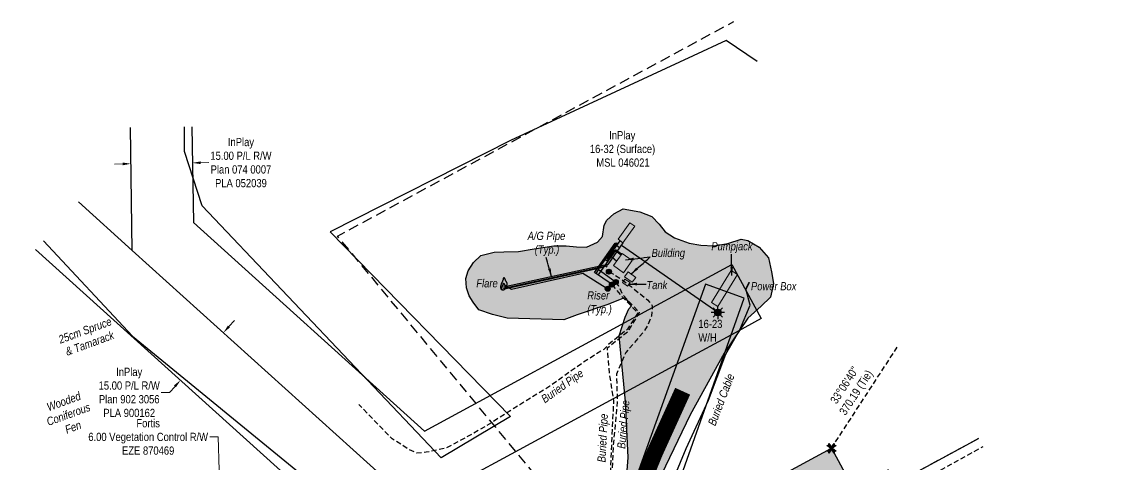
# Model space of a CAD drawing. Extents: x 618784 to 626680, y 5923025 to 5928252.
# Drawn here: x 621003 to 622315, y 5924116 to 5924655 of the extents above; entities that cross this region are included whole.
import ezdxf

# ---------------------------------------------------------------- set-up
doc = ezdxf.new("R2010")
doc.units = 0
doc.header["$LTSCALE"] = 5
doc.header["$PDSIZE"] = 0.5
for name, pattern in [('foc-ACCESSROAD', [3.75, 2.5, -1.25]), ('foc-TIELINE', [1.875, 1.25, -0.625]), ('UG_PIPE', [1.875, 1.25, -0.625])]:
    doc.linetypes.add(name, pattern=pattern)
doc.layers.get('Defpoints').update_dxf_attribs({"color": 9})
for name, color, linetype in [('AS-CABLE', 224, 'foc-CABLE'), ('AS-PIPE-AG', 44, 'Continuous'), ('AS-PIPE-UG', 44, 'UG_PIPE'), ('AS-PIPE-UG-T', 44, 'Continuous'), ('AS-ROADS', 254, 'Continuous'), ('AS-SYMBOL', 7, 'Continuous'), ('C-RW', 13, 'Continuous'), ('C-WS', 13, 'foc-ACCESSROAD'), ('C-WS-S', 13, 'Continuous'), ('L-BD', 7, 'Continuous'), ('L-MON', 1, 'Continuous'), ('L-TIE', 7, 'foc-TIELINE'), ('P-PROPOSED', 10, 'Continuous'), ('P-PROPOSED-H', 21, 'Continuous'), ('T-BUSH-T', 110, 'Continuous'), ('WETLAND', 143, 'Continuous'), ('WETLAND-T', 146, 'Continuous')]:
    doc.layers.add(name, color=color, linetype=linetype)
for name, color, linetype, lineweight in [('AS-GENERAL', 48, 'Continuous', 18), ('C-RW-T', 13, 'Continuous', 9), ('C-WS-T', 13, 'Continuous', 9), ('F-EZE-T', 190, 'Continuous', 9), ('T-TEXT', 48, 'Continuous', 18)]:
    doc.layers.add(name, color=color, linetype=linetype, lineweight=lineweight)
doc.styles.add('80CG', font='ARIALN.TTF', dxfattribs={"height": 10})
doc.styles.add('80L', font='ARIALN.TTF', dxfattribs={"height": 10})
doc.styles.add('80LS', font='ARIALNI.TTF', dxfattribs={"height": 10})
doc.styles.add('foc-LtypeFont', font='ARIALN.TTF', dxfattribs={"height": 7.35})
doc.linetypes.add('foc-CABLE', pattern='A,2,-1,["C",foc-LtypeFont,S=0.2,R=0,X=-0.625,Y=-0.75],-1.24,8', length=12.24)
doc.dimstyles.new('Compass 5 000', dxfattribs={"dimscale": 5, "dimtxt": 9, "dimasz": 2, "dimexe": 0.2, "dimexo": 0.0625, "dimgap": 0.5, "dimtad": 0, "dimtih": 1, "dimtoh": 1, "dimzin": 0, "dimdsep": 46, "dimtxsty": '80CG', "dimcen": 0.1, "dimse1": 1, "dimse2": 1, "dimclrd": 256, "dimclrt": 256, "dimaunit": 1, "dimadec": 4, "dimazin": 0, "dimtfac": 0.06, "dimtofl": 0, "dimtmove": 0, "dimatfit": 1, "dimfxl": 0.2, "dimtolj": 1, "dimtzin": 0, "dimlwd": -1, "dimarcsym": 0})

# ---------------------------------------------------------------- blocks, each defined once
blk = doc.blocks.new('RISER')
h = blk.add_hatch(color=255)
h.dxf.hatch_style = 1
edge = h.paths.add_edge_path()
edge.add_arc((0, 0), 0.7, 0, 360)
blk.add_hatch(color=48).paths.add_polyline_path([(0.58, -0.15), (-0.58, -0.15, 0.774597)])
at = {"color": 48}
blk.add_line((-0.58, -0.15), (0.58, -0.15), dxfattribs=at)
blk.add_circle((0, 0), 0.6, dxfattribs=at)
blk = doc.blocks.new('GAS')
h = blk.add_hatch(color=255)
h.dxf.hatch_style = 1
edge = h.paths.add_edge_path()
edge.add_arc((0, 0), 0.9, 0, 360)
for p, q in [((-0.81, 0), (-1.62, 0)), ((-0.57, 0.57), (-1.14, 1.14)), ((0, 0.81), (0, 1.62)), ((0.57, 0.57), (1.14, 1.14)), ((1.62, 0), (0.81, 0)), ((-0.57, -0.57), (-1.14, -1.14)), ((0, -0.81), (0, -1.62)), ((1.14, -1.14), (0.57, -0.57))]:
    blk.add_line(p, q)
blk.add_circle((0, 0), 0.8)
blk = doc.blocks.new('*D520')
at = {"layer": 'C-RW-T', "transparency": 16777216}
for p, q in [((621125.8, 5924481.4), (621115.8, 5924481.3)), ((621220.7, 5924482.9), (621230.7, 5924483))]:
    blk.add_line(p, q, dxfattribs=at)
for points in [[(621125.8, 5924483.1), (621125.8, 5924479.8), (621135.8, 5924481.6)], [(621220.7, 5924484.5), (621220.8, 5924481.2), (621210.7, 5924482.7)]]:
    blk.add_solid(points, dxfattribs=at)
at = {"layer": 'Defpoints', "color": 0, "transparency": 16777216}
for p in [(621133.8, 5924615.2), (621208.7, 5924616.3), (621210.7, 5924482.7)]:
    blk.add_point(p, dxfattribs=at)
at = {"layer": 'C-RW-T', "transparency": 16777216, "insert": (621269.8, 5924483), "char_height": 10, "attachment_point": 5, "style": '80CG'}
blk.add_mtext('\\A1;InPlay\\P15.00 P/L R/W\\PPlan 074 0007\\PPLA 052039', dxfattribs=at)
blk = doc.blocks.new('*D521')
at = {"layer": 'C-RW-T', "transparency": 16777216}
for p, q in [((621255.1, 5924283.4), (621261.8, 5924290.8)), ((621182.8, 5924203.2), (621172.8, 5924203.2)), ((621189.5, 5924210.6), (621182.8, 5924203.2))]:
    blk.add_line(p, q, dxfattribs=at)
for points in [[(621253.9, 5924284.5), (621256.4, 5924282.3), (621248.4, 5924276)], [(621188.2, 5924211.7), (621190.7, 5924209.5), (621196.2, 5924218.1)]]:
    blk.add_solid(points, dxfattribs=at)
at = {"layer": 'Defpoints', "color": 0, "transparency": 16777216}
for p in [(621255.4, 5924269.7), (621196.2, 5924218.1), (621203.1, 5924211.8)]:
    blk.add_point(p, dxfattribs=at)
at = {"layer": 'C-RW-T', "transparency": 16777216, "insert": (621133.7, 5924203.2), "char_height": 10, "attachment_point": 5, "style": '80CG'}
blk.add_mtext('\\A1;InPlay\\P15.00 P/L R/W^JPlan 902 3056\\PPLA 900162', dxfattribs=at)
blk = doc.blocks.new('*D522')
at = {"layer": 'C-RW-T', "transparency": 16777216}
for p, q in [((622062.3, 5924101.1), (622057.5, 5924109.9)), ((622108.1, 5924016.6), (622113, 5924007.5)), ((622113, 5924007.5), (622123, 5924007.5))]:
    blk.add_line(p, q, dxfattribs=at)
for points in [[(622063.7, 5924101.9), (622060.8, 5924100.3), (622067, 5924092.3)], [(622109.5, 5924017.4), (622106.6, 5924015.8), (622103.3, 5924025.4)]]:
    blk.add_solid(points, dxfattribs=at)
at = {"layer": 'Defpoints', "color": 0, "transparency": 16777216}
for p in [(622279, 5924207.1), (622315.3, 5924140.1), (622067, 5924092.3)]:
    blk.add_point(p, dxfattribs=at)
at = {"layer": 'C-RW-T', "transparency": 16777216, "insert": (622162.1, 5924007.5), "char_height": 10, "attachment_point": 5, "style": '80CG'}
blk.add_mtext('\\A1;InPlay\\P15.24 P/L R/W\\PPlan 2569 TR\\PPLA 4707', dxfattribs=at)
blk = doc.blocks.new('*D526')
at = {"layer": 'Defpoints', "color": 0, "transparency": 16777216}
for p in [(621243.5, 5924098.6), (621270, 5924099.4), (621270.9, 5924069.4)]:
    blk.add_point(p, dxfattribs=at)
at = {"layer": 'F-EZE-T', "transparency": 16777216}
for p, q in [((621242, 5924149), (621232, 5924149)), ((621243.2, 5924108.6), (621242, 5924149)), ((621244.7, 5924058.6), (621245, 5924048.6))]:
    blk.add_line(p, q, dxfattribs=at)
for points in [[(621244.9, 5924108.7), (621241.5, 5924108.6), (621243.5, 5924098.6)], [(621246.3, 5924058.7), (621243, 5924058.6), (621244.4, 5924068.6)]]:
    blk.add_solid(points, dxfattribs=at)
at = {"layer": 'F-EZE-T', "transparency": 16777216, "insert": (621156.8, 5924149), "char_height": 10, "attachment_point": 5, "style": '80CG'}
blk.add_mtext('\\A1;Fortis\\P6.00 Vegetation Control R/W\\PEZE 870469', dxfattribs=at)
blk = doc.blocks.new('TEMP')
h = blk.add_hatch(color=255)
h.dxf.hatch_style = 1
h.paths.add_polyline_path([(0, 0.25), (-0.67, 1.15), (-0.67, 0.67), (-1.15, 0.67), (-0.25, 0), (-1.15, -0.67), (-0.67, -0.67), (-0.67, -1.15), (0, -0.25), (0.67, -1.15), (0.67, -0.67), (1.15, -0.67), (0.25, 0), (1.15, 0.67), (0.67, 0.67), (0.67, 1.15)])
h.paths.add_polyline_path([(0.57, 0.85), (0.57, 0.57), (0.85, 0.57), (0.08, 0), (0.85, -0.57), (0.57, -0.57), (0.57, -0.85), (0, -0.08), (-0.57, -0.85), (-0.57, -0.57), (-0.85, -0.57), (-0.08, 0), (-0.85, 0.57), (-0.57, 0.57), (-0.57, 0.85), (0, 0.08)], flags=16)
h = blk.add_hatch(color=1)
h.dxf.hatch_style = 1
h.paths.add_polyline_path([(0, 0.08), (-0.57, 0.85), (-0.57, 0.57), (-0.85, 0.57), (-0.08, 0), (-0.85, -0.57), (-0.57, -0.57), (-0.57, -0.85), (0, -0.08), (0.57, -0.85), (0.57, -0.57), (0.85, -0.57), (0.08, 0), (0.85, 0.57), (0.57, 0.57), (0.57, 0.85)])
at = {"color": 1}
for p, q in [((-0.08, 0), (0.08, 0)), ((0, 0.08), (0, -0.08))]:
    blk.add_line(p, q, dxfattribs=at)
at = {"color": 255, "flags": 128}
blk.add_lwpolyline([(-0.25, 0), (-1.15, 0.67), (-0.67, 0.67), (-0.67, 1.15), (0, 0.25), (0.67, 1.15), (0.67, 0.67), (1.15, 0.67), (0.25, 0), (1.15, -0.67), (0.67, -0.67), (0.67, -1.15), (0, -0.25), (-0.67, -1.15), (-0.67, -0.67), (-1.15, -0.67)], close=True, dxfattribs=at)
at = {"color": 1, "flags": 128}
blk.add_lwpolyline([(-0.08, 0), (-0.85, 0.57), (-0.57, 0.57), (-0.57, 0.85), (0, 0.08), (0.57, 0.85), (0.57, 0.57), (0.85, 0.57), (0.08, 0), (0.85, -0.57), (0.57, -0.57), (0.57, -0.85), (0, -0.08), (-0.57, -0.85), (-0.57, -0.57), (-0.85, -0.57)], close=True, dxfattribs=at)
blk = doc.blocks.new('FLARE')
h = blk.add_hatch(color=255)
h.dxf.hatch_style = 1
h.paths.add_polyline_path([(0.16, 2.41, 0.114147), (0.13, 2.43), (0.11, 2.44, 0.261551), (0.01, 2.42), (0, 2.41, 0.131268), (-0.03, 2.37), (-0.04, 2.35, 0.041497), (-0.05, 2.33), (-0.05, 2.29, 0.015174), (-0.05, 2.29), (-0.06, 2.24, 0.004376), (-0.06, 2.24), (-0.07, 2.18), (-0.08, 2.11), (-0.09, 2.05), (-0.1, 1.98), (-0.12, 1.91), (-0.14, 1.83), (-0.17, 1.76), (-0.19, 1.68), (-0.22, 1.61), (-0.26, 1.53), (-0.29, 1.46), (-0.32, 1.39), (-0.36, 1.32), (-0.39, 1.25, 0.000505), (-0.39, 1.25), (-0.43, 1.18, 0.002398), (-0.43, 1.18), (-0.46, 1.1, 0.004177), (-0.46, 1.1), (-0.5, 1.03, 0.005735), (-0.5, 1.03), (-0.53, 0.95, 0.006994), (-0.53, 0.95), (-0.56, 0.87, 0.00791), (-0.57, 0.87), (-0.6, 0.78, 0.008323), (-0.6, 0.78), (-0.63, 0.69, 0.008095), (-0.63, 0.68), (-0.66, 0.59, 0.008067), (-0.66, 0.59), (-0.68, 0.49, 0.008387), (-0.68, 0.49), (-0.7, 0.39, 0.009056), (-0.71, 0.38), (-0.72, 0.28, 0.010123), (-0.72, 0.28), (-0.74, 0.18, 0.011689), (-0.74, 0.18), (-0.75, 0.08, 0.013925), (-0.75, 0.08), (-0.75, -0.02, 0.016488), (-0.75, -0.02), (-0.75, -0.11, 0.017255), (-0.75, -0.12), (-0.74, -0.2, 0.01735), (-0.74, -0.2), (-0.73, -0.28, 0.017311), (-0.73, -0.29), (-0.71, -0.36, 0.01715), (-0.71, -0.36), (-0.69, -0.43, 0.016886), (-0.69, -0.44), (-0.66, -0.5, 0.016546), (-0.66, -0.5), (-0.63, -0.56, 0.016164), (-0.63, -0.56), (-0.6, -0.61, 0.016329), (-0.6, -0.62), (-0.57, -0.66, 0.018828), (-0.57, -0.67), (-0.54, -0.71, 0.022087), (-0.53, -0.71), (-0.5, -0.75, 0.025345), (-0.49, -0.76), (-0.46, -0.78, 0.028234), (-0.45, -0.79), (-0.42, -0.82, 0.030298), (-0.41, -0.82), (-0.37, -0.84, 0.031129), (-0.36, -0.85), (-0.32, -0.86, 0.030544), (-0.31, -0.87), (-0.27, -0.88, 0.028465), (-0.26, -0.88), (-0.22, -0.89, 0.025311), (-0.21, -0.89), (-0.16, -0.89, 0.02283), (-0.15, -0.89), (-0.11, -0.89, 0.021226), (-0.1, -0.89), (-0.05, -0.88, 0.020401), (-0.04, -0.88), (0, -0.87, 0.020299), (0.01, -0.87), (0.05, -0.85, 0.020911), (0.06, -0.85), (0.11, -0.83, 0.022277), (0.11, -0.83), (0.15, -0.81, 0.023712), (0.16, -0.8), (0.2, -0.78, 0.022408), (0.21, -0.78), (0.24, -0.75, 0.01993), (0.25, -0.74), (0.28, -0.72, 0.017146), (0.28, -0.71), (0.31, -0.68, 0.014211), (0.32, -0.68), (0.35, -0.64, 0.011221), (0.35, -0.64), (0.37, -0.61, 0.008212), (0.38, -0.61), (0.4, -0.57, 0.005172), (0.4, -0.57), (0.42, -0.54, 0.002523), (0.43, -0.54), (0.45, -0.5, 0.001671), (0.45, -0.5), (0.47, -0.47, 0.001229), (0.47, -0.47), (0.49, -0.44, 0.00075), (0.49, -0.44), (0.51, -0.41, 0.00026), (0.51, -0.41), (0.54, -0.37), (0.56, -0.34), (0.58, -0.3), (0.61, -0.27), (0.63, -0.23, 0.001311), (0.63, -0.23), (0.66, -0.19, 0.003726), (0.66, -0.19), (0.69, -0.15, 0.006065), (0.69, -0.14), (0.72, -0.1, 0.008452), (0.72, -0.1), (0.74, -0.05, 0.010991), (0.75, -0.05), (0.77, 0, 0.013767), (0.77, 0), (0.79, 0.05, 0.016839), (0.8, 0.05), (0.81, 0.1, 0.019104), (0.82, 0.11), (0.83, 0.15, 0.016987), (0.83, 0.16), (0.84, 0.21, 0.013636), (0.84, 0.21), (0.85, 0.26, 0.010244), (0.85, 0.27), (0.86, 0.31, 0.006846), (0.86, 0.32), (0.86, 0.37, 0.003419), (0.86, 0.37), (0.86, 0.41), (0.87, 0.46), (0.87, 0.5), (0.88, 0.54), (0.88, 0.59), (0.89, 0.63, 0.001278), (0.89, 0.63), (0.89, 0.67, 0.004735), (0.89, 0.67), (0.9, 0.71, 0.008354), (0.9, 0.72), (0.9, 0.76, 0.012059), (0.9, 0.76), (0.9, 0.8, 0.015712), (0.9, 0.81), (0.9, 0.85, 0.018457), (0.9, 0.85), (0.9, 0.89, 0.018102), (0.9, 0.9), (0.89, 0.94, 0.016533), (0.89, 0.95), (0.88, 0.99, 0.014576), (0.88, 0.99), (0.87, 1.03, 0.012435), (0.86, 1.04), (0.85, 1.08, 0.010283), (0.85, 1.09), (0.83, 1.13, 0.00824), (0.83, 1.13), (0.81, 1.18, 0.00638), (0.81, 1.18), (0.78, 1.23, 0.004735), (0.78, 1.23), (0.76, 1.29, 0.003388), (0.75, 1.29), (0.73, 1.34, 0.002345), (0.73, 1.34), (0.7, 1.4, 0.001492), (0.7, 1.4), (0.67, 1.46, 0.000746), (0.67, 1.46), (0.63, 1.51), (0.6, 1.57), (0.57, 1.62), (0.55, 1.68), (0.52, 1.73), (0.49, 1.78), (0.47, 1.83), (0.45, 1.87), (0.42, 1.92), (0.4, 1.97), (0.38, 2.02), (0.35, 2.08, 0.000332), (0.35, 2.08), (0.33, 2.13, 0.001849), (0.33, 2.13), (0.3, 2.19, 0.0038), (0.3, 2.19), (0.27, 2.24, 0.006473), (0.27, 2.24), (0.25, 2.29, 0.010865), (0.24, 2.3), (0.22, 2.34, 0.019524), (0.22, 2.34), (0.19, 2.38, 0.041077), (0.18, 2.39)])
at = {"color": 48, "flags": 128}
for points in [[(0.11, -0.72), (0.07, -0.74), (0.03, -0.76), (-0.02, -0.77), (-0.07, -0.78), (-0.11, -0.79), (-0.16, -0.79), (-0.2, -0.79), (-0.25, -0.78), (-0.29, -0.77), (-0.32, -0.76), (-0.36, -0.74), (-0.4, -0.71), (-0.43, -0.68), (-0.46, -0.65), (-0.49, -0.61), (-0.52, -0.56), (-0.54, -0.51), (-0.57, -0.46), (-0.59, -0.4), (-0.61, -0.33), (-0.63, -0.26), (-0.64, -0.19), (-0.65, -0.11), (-0.65, -0.02), (-0.65, 0.07), (-0.64, 0.17), (-0.63, 0.27), (-0.61, 0.36), (-0.58, 0.46), (-0.56, 0.56), (-0.53, 0.66), (-0.5, 0.75), (-0.47, 0.83), (-0.44, 0.91), (-0.41, 0.99), (-0.37, 1.06), (-0.34, 1.13), (-0.3, 1.2), (-0.27, 1.27), (-0.23, 1.34), (-0.2, 1.42), (-0.16, 1.49), (-0.13, 1.57), (-0.1, 1.65), (-0.07, 1.73), (-0.04, 1.8), (-0.02, 1.88), (0, 1.96), (0.01, 2.03), (0.02, 2.1), (0.03, 2.17), (0.04, 2.22), (0.05, 2.27), (0.05, 2.31), (0.06, 2.34), (0.08, 2.35), (0.09, 2.34), (0.11, 2.32), (0.13, 2.29), (0.16, 2.25), (0.18, 2.2), (0.21, 2.14), (0.24, 2.09), (0.26, 2.03), (0.29, 1.98), (0.31, 1.93), (0.33, 1.88), (0.36, 1.83), (0.38, 1.78), (0.41, 1.73), (0.43, 1.68), (0.46, 1.63), (0.49, 1.58), (0.52, 1.52), (0.55, 1.47), (0.58, 1.41), (0.61, 1.35), (0.64, 1.3), (0.67, 1.24), (0.69, 1.19), (0.72, 1.14), (0.74, 1.09), (0.75, 1.05), (0.77, 1), (0.78, 0.96), (0.79, 0.92), (0.8, 0.88), (0.8, 0.84), (0.8, 0.8), (0.8, 0.76), (0.8, 0.72), (0.79, 0.68), (0.79, 0.64), (0.78, 0.6), (0.78, 0.56), (0.77, 0.51), (0.77, 0.47), (0.76, 0.42), (0.76, 0.37), (0.76, 0.33), (0.75, 0.28), (0.74, 0.23), (0.73, 0.18), (0.72, 0.13), (0.7, 0.09), (0.68, 0.04), (0.66, 0), (0.63, -0.05), (0.61, -0.09), (0.58, -0.13), (0.55, -0.17), (0.53, -0.21), (0.5, -0.25), (0.48, -0.28), (0.45, -0.32), (0.43, -0.35), (0.41, -0.38), (0.39, -0.42), (0.37, -0.45), (0.34, -0.48), (0.32, -0.51), (0.3, -0.55), (0.27, -0.58), (0.24, -0.61), (0.21, -0.64), (0.18, -0.67), (0.15, -0.7)], [(0.02, -0.75), (-0.01, -0.76), (-0.03, -0.77), (-0.05, -0.78), (-0.08, -0.78), (-0.11, -0.79), (-0.13, -0.79), (-0.16, -0.79), (-0.18, -0.78), (-0.2, -0.78), (-0.23, -0.77), (-0.25, -0.76), (-0.26, -0.74), (-0.28, -0.73), (-0.3, -0.71), (-0.32, -0.69), (-0.33, -0.66), (-0.35, -0.63), (-0.36, -0.6), (-0.37, -0.57), (-0.39, -0.53), (-0.4, -0.49), (-0.4, -0.45), (-0.41, -0.41), (-0.41, -0.36), (-0.41, -0.31), (-0.4, -0.25), (-0.39, -0.2), (-0.38, -0.14), (-0.37, -0.09), (-0.36, -0.03), (-0.34, 0.02), (-0.32, 0.07), (-0.31, 0.12), (-0.29, 0.16), (-0.27, 0.21), (-0.25, 0.25), (-0.23, 0.29), (-0.21, 0.33), (-0.19, 0.37), (-0.17, 0.41), (-0.15, 0.45), (-0.14, 0.49), (-0.12, 0.53), (-0.1, 0.58), (-0.08, 0.62), (-0.07, 0.66), (-0.06, 0.71), (-0.05, 0.75), (-0.04, 0.79), (-0.03, 0.83), (-0.03, 0.87), (-0.02, 0.9), (-0.02, 0.93), (-0.01, 0.95), (-0.01, 0.96), (0, 0.97), (0.01, 0.96), (0.02, 0.95), (0.03, 0.94), (0.04, 0.91), (0.06, 0.88), (0.07, 0.86), (0.09, 0.82), (0.1, 0.79), (0.12, 0.76), (0.13, 0.74), (0.14, 0.71), (0.16, 0.68), (0.17, 0.65), (0.18, 0.63), (0.2, 0.6), (0.21, 0.57), (0.23, 0.54), (0.25, 0.51), (0.26, 0.47), (0.28, 0.44), (0.3, 0.41), (0.31, 0.38), (0.33, 0.35), (0.34, 0.32), (0.36, 0.29), (0.37, 0.27), (0.38, 0.24), (0.39, 0.22), (0.39, 0.19), (0.4, 0.17), (0.4, 0.15), (0.41, 0.13), (0.41, 0.1), (0.41, 0.08), (0.4, 0.06), (0.4, 0.04), (0.4, 0.01), (0.39, -0.01), (0.39, -0.03), (0.39, -0.06), (0.39, -0.08), (0.38, -0.11), (0.38, -0.14), (0.38, -0.16), (0.38, -0.19), (0.37, -0.22), (0.37, -0.24), (0.36, -0.27), (0.35, -0.3), (0.34, -0.32), (0.32, -0.35), (0.31, -0.37), (0.3, -0.4), (0.28, -0.42), (0.27, -0.44), (0.25, -0.46), (0.24, -0.48), (0.22, -0.5), (0.21, -0.52), (0.2, -0.54), (0.19, -0.56), (0.17, -0.58), (0.16, -0.6), (0.15, -0.61), (0.14, -0.63), (0.12, -0.65), (0.11, -0.67), (0.09, -0.69), (0.08, -0.7), (0.06, -0.72), (0.04, -0.74)]]:
    blk.add_lwpolyline(points, close=True, dxfattribs=at)

msp = doc.modelspace()

# ---------------------------------------------------------------- hatches: boundary and pattern name
at = {"layer": 'AS-ROADS'}
h = msp.add_hatch(color=256, dxfattribs=at)
h.dxf.hatch_style = 1
h.paths.add_polyline_path([(621712.385, 5923977.925), (621724.493, 5924026.329), (621737.999, 5924081.25), (621741.27, 5924123.83), (621738.01, 5924192.247), (621730.567, 5924271.94), (621737.552, 5924294.746), (621742.209, 5924304.986), (621745.407, 5924308.557), (621737.517, 5924318.958), (621716.7, 5924310.198), (621679.264, 5924297.605), (621663.056, 5924291.568), (621594.132, 5924293.429), (621575.969, 5924298.084), (621559.67, 5924303.669), (621552.684, 5924312.977), (621547.561, 5924320.89), (621544.301, 5924330.664), (621543.836, 5924341.834), (621546.63, 5924351.142), (621553.15, 5924361.382), (621561.998, 5924369.759), (621578.298, 5924373.948), (621589.941, 5924374.414), (621607.637, 5924374.879), (621626.731, 5924378.137), (621650.948, 5924381.86), (621665.85, 5924381.86), (621678.424, 5924380.464), (621690.533, 5924379.999), (621704.038, 5924386.049), (621710.092, 5924393.031), (621711.955, 5924406.993), (621715.215, 5924413.044), (621724.064, 5924420.491), (621735.241, 5924426.541), (621755.732, 5924423.283), (621770.168, 5924417.233), (621779.017, 5924407.924), (621786.468, 5924398.616), (621797.645, 5924391.634), (621815.808, 5924385.118), (621829.779, 5924382.326), (621845.613, 5924381.86), (621862.844, 5924384.653), (621879.143, 5924389.773), (621887.06, 5924388.376), (621901.031, 5924379.999), (621912.208, 5924366.967), (621915.934, 5924350.211), (621918.263, 5924335.783), (621914.537, 5924319.028), (621903.36, 5924308.323), (621887.06, 5924293.429), (621858.183, 5924250.885), (621816.735, 5924175.952), (621771.995, 5924082.181), (621740.327, 5924009.109), (621729.15, 5923971.875)])
at = {"layer": 'P-PROPOSED-H'}
h = msp.add_hatch(color=256, dxfattribs=at)
h.dxf.hatch_style = 1
h.paths.add_polyline_path([(620763.008, 5923471.368), (621988.895, 5924135.192), (622024.561, 5924069.245), (620646.551, 5923323.046), (620610.85, 5923388.975)])

# ---------------------------------------------------------------- linework, layer by layer
at = {"layer": 'AS-CABLE', "flags": 128}
msp.add_lwpolyline([(621742.345, 5923922.536), (621741.205, 5923951.876), (621745.935, 5923984.636), (621763.9, 5924025.351), (621789.195, 5924080.191), (621812.185, 5924134.991), (621839.38, 5924193.646), (621860.47, 5924249.926), (621877.47, 5924279.586), (621889.915, 5924309.406), (621884.8, 5924329.451)], dxfattribs=at)
at = {"layer": 'AS-GENERAL'}
for points in [[(621734.886, 5924385.448), (621749.274, 5924405.582), (621743.455, 5924409.74), (621729.067, 5924389.606)], [(621733.904, 5924372.424), (621723.352, 5924357.659), (621735.568, 5924348.929), (621746.12, 5924363.694)], [(621741.333, 5924349.872), (621737.077, 5924343.917), (621746.395, 5924337.258), (621750.651, 5924343.213)], [(621866.796, 5924351.625), (621874.6, 5924346.837), (621850.708, 5924307.891), (621842.904, 5924312.679)], [(621743.622, 5924336.912), (621740.48, 5924332.516), (621734.329, 5924336.912), (621737.47, 5924341.308)]]:
    msp.add_lwpolyline(points, close=True, dxfattribs=at)
at = {"layer": 'AS-GENERAL', "const_width": 1.999, "flags": 128}
msp.add_lwpolyline([(621884.8, 5924329.451), (621888.93, 5924337.426)], dxfattribs=at)
at = {"layer": 'AS-PIPE-AG', "flags": 128}
for points in [[(621734.886, 5924385.448), (621716.39, 5924359.039), (621589.561, 5924331.523)], [(621720.475, 5924335.244), (621700.494, 5924349.351), (621725.604, 5924384.975), (621727.99, 5924385.384)], [(621725.392, 5924338.061), (621704.729, 5924352.919), (621727.99, 5924385.384)], [(621731.047, 5924387.802), (621722.892, 5924376.534), (621715.253, 5924365.693), (621714.371, 5924366.376)], [(621727.126, 5924382.385), (621730.833, 5924379.662)], [(621850.446, 5924300.582), (621733.125, 5924381.995)], [(621705.003, 5924346.168), (621726.081, 5924375.734)], [(621713.387, 5924365.002), (621715.579, 5924363.429), (621725.058, 5924376.395)], [(621727.225, 5924363.047), (621716.532, 5924372.105)], [(621720.808, 5924378.17), (621722.892, 5924376.534)], [(621725.058, 5924376.395), (621732.701, 5924370.741)], [(621733.256, 5924371.517), (621725.874, 5924376.884)], [(621590.032, 5924330.241), (621716.081, 5924357.722)], [(621714.551, 5924355.647), (621716.081, 5924357.722)], [(621711.023, 5924355.514), (621590.688, 5924328.896), (621589.638, 5924330.351)], [(621590.518, 5924334.533), (621599.274, 5924328.97), (621686.184, 5924348.232), (621716.452, 5924329.451)], [(621702.208, 5924348.141), (621705.17, 5924352.602)]]:
    msp.add_lwpolyline(points, dxfattribs=at)
at = {"layer": 'AS-PIPE-UG', "flags": 128}
for points in [[(621717.935, 5924350.261), (621733.07, 5924341.136), (621744.885, 5924332.136), (621764.925, 5924315.831), (621768.95, 5924311.666), (621770.71, 5924308.456), (621769.96, 5924296.201), (621765.06, 5924284.776), (621760.06, 5924276.786), (621738.46, 5924251.776), (621727.165, 5924225.491), (621728.01, 5924191.851), (621723.095, 5924138.151), (621720.015, 5924060.891), (621721.845, 5924001.956), (621720.355, 5923940.951), (621720.97, 5923903.766), (621716.66, 5923843.471), (621716.56, 5923773.076), (621712.795, 5923700.596), (621728.56, 5923640.566), (621747.48, 5923607.166)], [(621721.495, 5924334.471), (621732.05, 5924321.606), (621741.69, 5924312.061), (621753.125, 5924300.196), (621740.66, 5924280.181), (621717.5, 5924261.486), (621711.87, 5924255.666), (621692.53, 5924243.566), (621672.01, 5924229.491), (621646.11, 5924210.901), (621609.365, 5924188.291), (621575.12, 5924166.516), (621551, 5924152.116), (621519.005, 5924135.111), (621495.395, 5924130.331), (621483.87, 5924129.146), (621474.46, 5924133.726), (621453.92, 5924146.736), (621434.965, 5924166.181), (621413.435, 5924188.471)], [(621745.895, 5923606.391), (621726.825, 5923639.991), (621710.885, 5923700.851), (621714.805, 5923773.131), (621714.339, 5923842.531), (621718.305, 5923903.841), (621718.955, 5923941.676), (621720.62, 5924002.401), (621718.465, 5924060.941), (621721.26, 5924138.371), (621723.94, 5924192.886), (621718.815, 5924225.696), (621715.99, 5924257.571), (621741.215, 5924277.616), (621755.335, 5924300.591), (621742.645, 5924313.411), (621734.27, 5924323.066), (621729.62, 5924333.541), (621726.3, 5924337.611)], [(621643.615, 5923830.891), (621700.925, 5923861.816), (621797.96, 5923917.996), (621874.19, 5923963.616), (621980.6, 5924026.436), (622077.635, 5924084.191), (622173.688, 5924137.426)]]:
    msp.add_lwpolyline(points, dxfattribs=at)
at = {"layer": 'AS-ROADS', "flags": 128}
msp.add_lwpolyline([(621737.999, 5924081.25), (621741.27, 5924123.83), (621738.01, 5924192.247), (621730.567, 5924271.94), (621737.552, 5924294.746), (621742.209, 5924304.986), (621745.407, 5924308.557), (621737.517, 5924318.958), (621716.7, 5924310.198), (621679.264, 5924297.605), (621663.056, 5924291.568), (621594.132, 5924293.429), (621575.969, 5924298.084), (621559.67, 5924303.669), (621552.684, 5924312.977), (621547.561, 5924320.89), (621544.301, 5924330.664), (621543.836, 5924341.834), (621546.63, 5924351.142), (621553.15, 5924361.382), (621561.998, 5924369.759), (621578.298, 5924373.948), (621589.941, 5924374.414), (621607.637, 5924374.879), (621626.731, 5924378.137), (621650.948, 5924381.86), (621665.85, 5924381.86), (621678.424, 5924380.464), (621690.533, 5924379.999), (621704.038, 5924386.049), (621710.092, 5924393.031), (621711.955, 5924406.993), (621715.215, 5924413.044), (621724.064, 5924420.491), (621735.241, 5924426.541), (621755.732, 5924423.283), (621770.168, 5924417.233), (621779.017, 5924407.924), (621786.468, 5924398.616), (621797.645, 5924391.634), (621815.808, 5924385.118), (621829.779, 5924382.326), (621845.613, 5924381.86), (621862.844, 5924384.653), (621879.143, 5924389.773), (621887.06, 5924388.376), (621901.031, 5924379.999), (621912.208, 5924366.967), (621915.934, 5924350.211), (621918.263, 5924335.783), (621914.537, 5924319.028), (621903.36, 5924308.323), (621887.06, 5924293.429), (621858.183, 5924250.885), (621816.735, 5924175.952), (621771.995, 5924082.181)], dxfattribs=at)
at = {"layer": 'AS-ROADS', "const_width": 19.993, "flags": 128}
msp.add_lwpolyline([(621929.212, 5923613.347), (621801.765, 5923769.241), (621722.38, 5923878.156), (621710.455, 5923948.776), (621748.135, 5924067.506), (621773.91, 5924130.361), (621807.7, 5924204.681)], dxfattribs=at)
at = {"layer": 'C-RW', "flags": 128}
for points in [[(621210.088, 5924526.731), (621211.844, 5924409.932), (621493.172, 5924156.232), (621550.139, 5924187.082), (621867.799, 5924359.103), (621903.468, 5924293.15), (621871.491, 5924275.833), (621805.69, 5924240.194), (621598.913, 5924128.204), (621545.031, 5924099.018), (621486.377, 5924067.248), (621482.311, 5924065.049), (621480.075, 5924067.061), (621447.835, 5924096.143), (621137.365, 5924376.145), (621135.121, 5924525.658)], [(621888.864, 5923575.86), (621703.533, 5923805.811), (621527.398, 5924024.396), (621482.311, 5924065.049), (621480.075, 5924067.061), (621447.835, 5924096.143), (621137.365, 5924376.145), (621071.852, 5924435.237)], [(621019.763, 5924377.136), (621334.764, 5924093.062), (621367.009, 5924063.98), (621467.509, 5923973.354), (621640.321, 5923758.894), (621826.181, 5923528.145)], [(621825.987, 5923527.985), (621671.222, 5923720.529), (621701.867, 5923807.879), (621882.531, 5924318.003), (621835.409, 5924334.919), (621612.285, 5923713.397), (621787.402, 5923496.077)], [(622206.683, 5924081.239), (620834.98, 5923338.456), (620798.708, 5923405.44), (622168.086, 5924146.964)]]:
    msp.add_lwpolyline(points, dxfattribs=at)
at = {"layer": 'C-WS', "flags": 128}
msp.add_lwpolyline([(622168.045, 5924147.034), (621769.87, 5923931.42), (621387.512, 5924393.537), (621869.889, 5924654.746)], dxfattribs=at)
at = {"layer": 'L-TIE', "flags": 128}
msp.add_lwpolyline([(621988.895, 5924135.192), (622068.959, 5924258.197)], dxfattribs=at)
at = {"layer": 'P-PROPOSED', "flags": 128}
msp.add_lwpolyline([(620763.008, 5923471.368), (621988.895, 5924135.192), (622024.561, 5924069.245), (620646.551, 5923323.046), (620610.85, 5923388.975)], close=True, dxfattribs=at)
at = {"layer": 'WETLAND'}
for points in [[(621898.445, 5924606.121), (621860.814, 5924631.578), (621820.332, 5924613.057), (621598.082, 5924509.869), (621378.477, 5924398.744), (621598.082, 5924173.847), (621513.415, 5924123.577), (621222.373, 5924430.494), (621201.206, 5924496.64), (621201.206, 5924526.604)], [(621029.441, 5924387.931), (621137.706, 5924271.743), (621354.665, 5924094.472), (621322.915, 5924044.201), (621248.831, 5924028.326), (621079.387, 5924036.395)]]:
    msp.add_lwpolyline(points, dxfattribs=at)

# ---------------------------------------------------------------- block references
at = {"layer": 'AS-SYMBOL'}
for name, p, xscale, yscale, zscale in [('FLARE', (621589.561, 5924331.523), 4.998295350000002, 4.998295350000002, 4.998295350000002), ('RISER', (621717.915, 5924350.206), 4.998295350000017, 4.998295350000017, 4.998295350000017), ('RISER', (621716.452, 5924329.451), 4.998295350000017, 4.998295350000017, 4.998295350000017), ('RISER', (621721.53, 5924334.431), 4.998295350000017, 4.998295350000017, 4.998295350000017), ('RISER', (621726.26, 5924337.616), 4.998295350000017, 4.998295350000017, 4.998295350000017)]:
    msp.add_blockref(name, p, dxfattribs=dict(at, xscale=xscale, yscale=yscale, zscale=zscale))
at = {"layer": 'C-WS-S', "xscale": 4.998295350000017, "yscale": 4.998295350000017, "zscale": 4.998295350000017}
msp.add_blockref('GAS', (621850.446, 5924300.582), dxfattribs=at)
at = {"layer": 'L-MON', "color": 1, "xscale": 4.998295350000007, "yscale": 4.998295350000007, "zscale": 4.998295350000007}
msp.add_blockref('TEMP', (621988.895, 5924135.192), dxfattribs=at)

# ---------------------------------------------------------------- texts
at = {"layer": 'AS-CABLE', "insert": (621838.139, 5924165.321), "char_height": 9.99659, "attachment_point": 1, "rotation": 69.093235, "style": '80L'}
msp.add_mtext_dynamic_manual_height_columns('\\pt29.98977,69.97613;{\\fArial Narrow|b0|i1|c0|p34;Buried Cable}', width=65.98911, gutter_width=49.966, heights=[0], dxfattribs=at)
at = {"layer": 'AS-PIPE-UG', "char_height": 9.99659, "attachment_point": 1, "style": '80L'}
for insert, rotation in [((621634.133, 5924197.865), 35.669296), ((621727.776, 5924135.216), 84.77046), ((621703.77, 5924118.392), 87.185561)]:
    msp.add_mtext_dynamic_manual_height_columns('\\pt29.98977,69.97613;{\\fArial Narrow|b0|i1|c0|p34;Buried Pipe}', width=58.99563, gutter_width=49.966, heights=[0], dxfattribs=dict(at, insert=insert, rotation=rotation))
at = {"layer": 'AS-PIPE-UG-T', "insert": (621618.892, 5924398.877), "char_height": 9.99659, "attachment_point": 1, "style": '80L'}
msp.add_mtext_dynamic_manual_height_columns('\\pi0.04998;{\\fArial Narrow|b0|i1|c0|p34;A/G Pipe\\P\\pi8.6896;(Typ.)}', width=45.6506, gutter_width=49.966, heights=[0], dxfattribs=at)
at = {"layer": 'C-WS-T', "attachment_point": 1, "style": '80L'}
for s, width, insert, char_height in [('\\pi25.33232;InPlay\\P\\pi1.83079;16-32 (Surface)\\P\\pi9.66577;MSL 046021', 81.30222, (621692.895, 5924521.366), 9.99659), ('16-23 W/H', 28.83204, (621826.843, 5924291.632), 9.9966)]:
    msp.add_mtext_dynamic_manual_height_columns(s, width=width, gutter_width=49.966, heights=[0], dxfattribs=dict(at, insert=insert, char_height=char_height))
at = {"layer": 'T-BUSH-T', "insert": (621078.225, 5924283.401), "char_height": 9.99659, "width": 67.28715, "attachment_point": 2, "rotation": 20, "style": '80LS'}
msp.add_mtext('25cm Spruce & Tamarack', dxfattribs=at)
at = {"layer": 'T-TEXT', "char_height": 9.99659, "attachment_point": 1, "style": '80L'}
for s, width, insert in [('\\pt29.98977,69.97613;{\\fArial Narrow|b0|i1|c0|p34;Pumpjack}', 58.99563, (621842.616, 5924386.144)), ('\\pt29.98977,69.97613;{\\fArial Narrow|b0|i1|c0|p34;Building}', 58.99563, (621769.84, 5924378.028)), ('\\pt29.98977,69.97613;{\\fArial Narrow|b0|i1|c0|p34;Flare}', 25.9029, (621556.408, 5924341.095)), ('\\pt29.98977,69.97613;{\\fArial Narrow|b0|i1|c0|p34;Tank}', 26.16884, (621763.58, 5924338.944)), ('\\pt29.98977,69.97613;{\\fArial Narrow|b0|i1|c0|p34;Power Box}', 58.99563, (621890.87, 5924337.542)), ('{\\fArial Narrow|b0|i1|c0|p34;Riser\\P(Typ.)}', 16.66511, (621691.549, 5924326.35))]:
    msp.add_mtext_dynamic_manual_height_columns(s, width=width, gutter_width=49.966, heights=[0], dxfattribs=dict(at, insert=insert))
at = {"layer": 'WETLAND-T', "linetype": 'Continuous', "insert": (621052.242, 5924196.903), "char_height": 9.9966, "width": 67.28715, "attachment_point": 2, "rotation": 20, "style": '80LS'}
msp.add_mtext('Wooded\\PConiferous\\PFen', dxfattribs=at)

# ---------------------------------------------------------------- dimensions: what is measured, and where the dimension line sits
at = {"layer": 'C-RW-T'}
for base, p1, p2, angle, text, picture, middle in [((621210.75, 5924482.707), (621133.777, 5924615.192), (621208.741, 5924616.319), 0.86123, 'InPlay\\P15.00 P/L R/W\\PPlan 074 0007\\PPLA 052039', '*D520', (621269.833, 5924483.008)), ((622067.044, 5924092.342), (622315.276, 5924140.135), (622279.004, 5924207.119), 118.435757, 'InPlay\\P15.24 P/L R/W\\PPlan 2569 TR\\PPLA 4707', '*D522', (622162.084, 5924007.477))]:
    dim = msp.add_linear_dim(base=base, p1=p1, p2=p2, angle=angle, text=text, dimstyle='Compass 5 000', dxfattribs=at)
    dim.commit()
    dim.dimension.update_dxf_attribs({"geometry": picture, "text_midpoint": middle, "dimtype": 161})
dim = msp.add_aligned_dim(p1=(621255.386, 5924269.706), p2=(621203.135, 5924211.767), distance=-9.385, text='InPlay\\P15.00 P/L R/W^JPlan 902 3056\\PPLA 900162', dimstyle='Compass 5 000', dxfattribs=at)
dim.commit()
dim.dimension.update_dxf_attribs({"geometry": '*D521', "text_midpoint": (621133.686, 5924203.2)})
at = {"layer": 'F-EZE-T'}
dim = msp.add_linear_dim(base=(621243.484, 5924098.649), p1=(621270.924, 5924069.426), p2=(621270.036, 5924099.435), angle=91.694795, text='Fortis\\P6.00 Vegetation Control R/W\\PEZE 870469', dimstyle='Compass 5 000', dxfattribs=at)
dim.commit()
dim.dimension.update_dxf_attribs({"geometry": '*D526', "text_midpoint": (621156.835, 5924149.048), "dimtype": 161})

# ---------------------------------------------------------------- leaders
at = {"layer": 'AS-PIPE-UG-T', "path_type": 1}
msp.add_leader([(621648.071, 5924344.214), (621641.658, 5924367.49)], dimstyle='Compass 5 000', override={"dimgap": 0.5, "dimtad": 0}, dxfattribs=at)
at = {"layer": 'T-TEXT', "path_type": 1}
for points in [[(621867.563, 5924345.74), (621867.034, 5924371.657)], [(621738.111, 5924364.552), (621768.34, 5924368.198)], [(621744.782, 5924347.363), (621768.34, 5924368.198)], [(621742.17, 5924335.133), (621763.395, 5924335.133)]]:
    msp.add_leader(points, dimstyle='Compass 5 000', override={"dimgap": 0.5, "dimtad": 0}, dxfattribs=at)

# ---------------------------------------------------------------- next in the draw order: texts
at = {"layer": 'L-BD', "insert": (622000.501, 5924214.969), "char_height": 9.99659, "width": 63.88096, "attachment_point": 2, "rotation": 56.9397, "style": '80L', "bg_fill": 3, "box_fill_scale": 1.1, "bg_fill_color": 256, "bg_fill_transparency": 0}
msp.add_mtext("33°06'40'' 370.19 (Tie)", dxfattribs=at)

doc.saveas('drawing.dxf')
